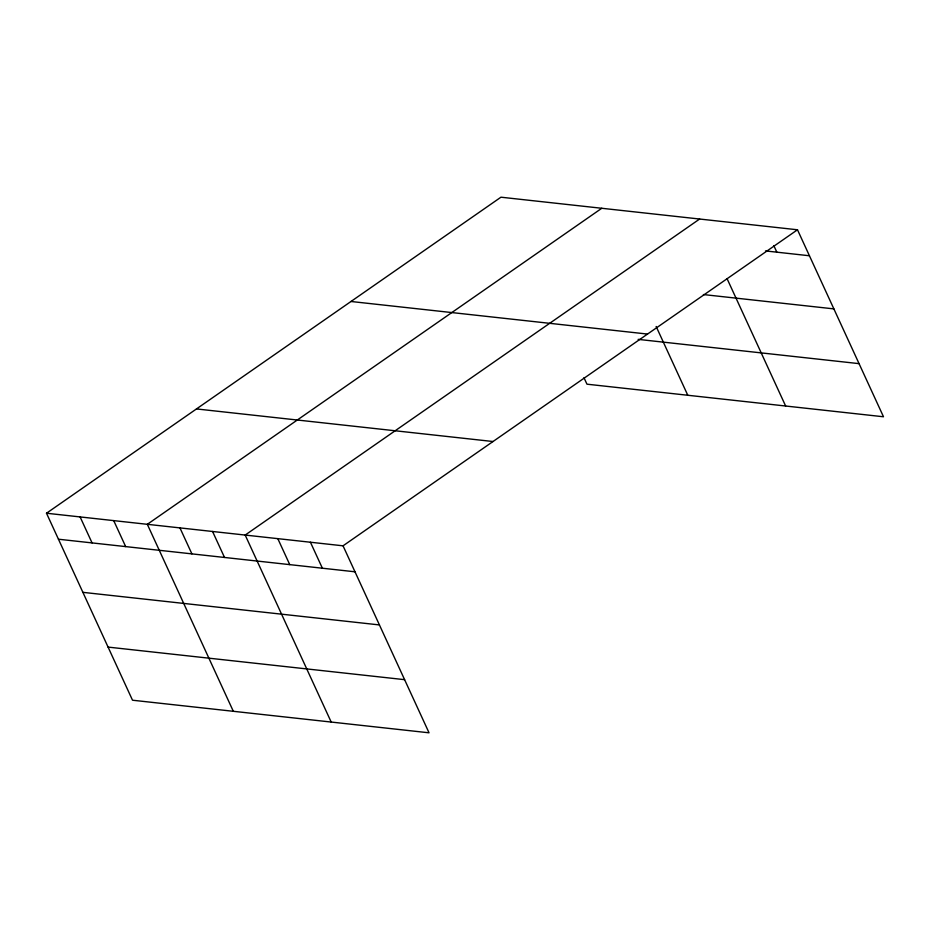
<?xml version="1.0" encoding="UTF-8"?>
<svg xmlns="http://www.w3.org/2000/svg" width="930" height="930" viewBox="0 0 930 930"><rect width="100%" height="100%" fill="white"/><g stroke="black" fill="none" stroke-linecap="round" stroke-linejoin="round"><path stroke-width="1.4" d="M46.5 513.232L343.042 545.817L429.044 732.805L132.513 700.22L46.5 513.232L500.956 197.195L797.487 229.78L883.5 416.768L586.958 384.183L583.982 377.708M601.78 208.274L147.324 524.311L233.325 711.299M699.639 219.027L245.183 535.064L331.185 722.052M343.042 545.817L797.487 229.78M765.483 250.926L809.437 255.762M703.406 294.554L833.885 308.888M350.982 301.483L647.524 334.068M638.143 339.369L859.064 363.642M196.474 408.933L493.005 441.518M58.451 539.214L354.993 571.799M82.886 592.34L379.428 624.925M108.066 647.094L404.608 679.667M773.841 245.683L776.829 252.169M727.086 278.698L785.641 406.015M656.15 326.488L687.782 395.262M310.422 542.225L322.373 568.207M277.803 538.644L289.753 564.626M212.563 531.472L224.514 557.454M179.943 527.891L191.894 553.873M113.716 520.614L125.666 546.596M80.108 516.917L92.058 542.899"/></g></svg>
